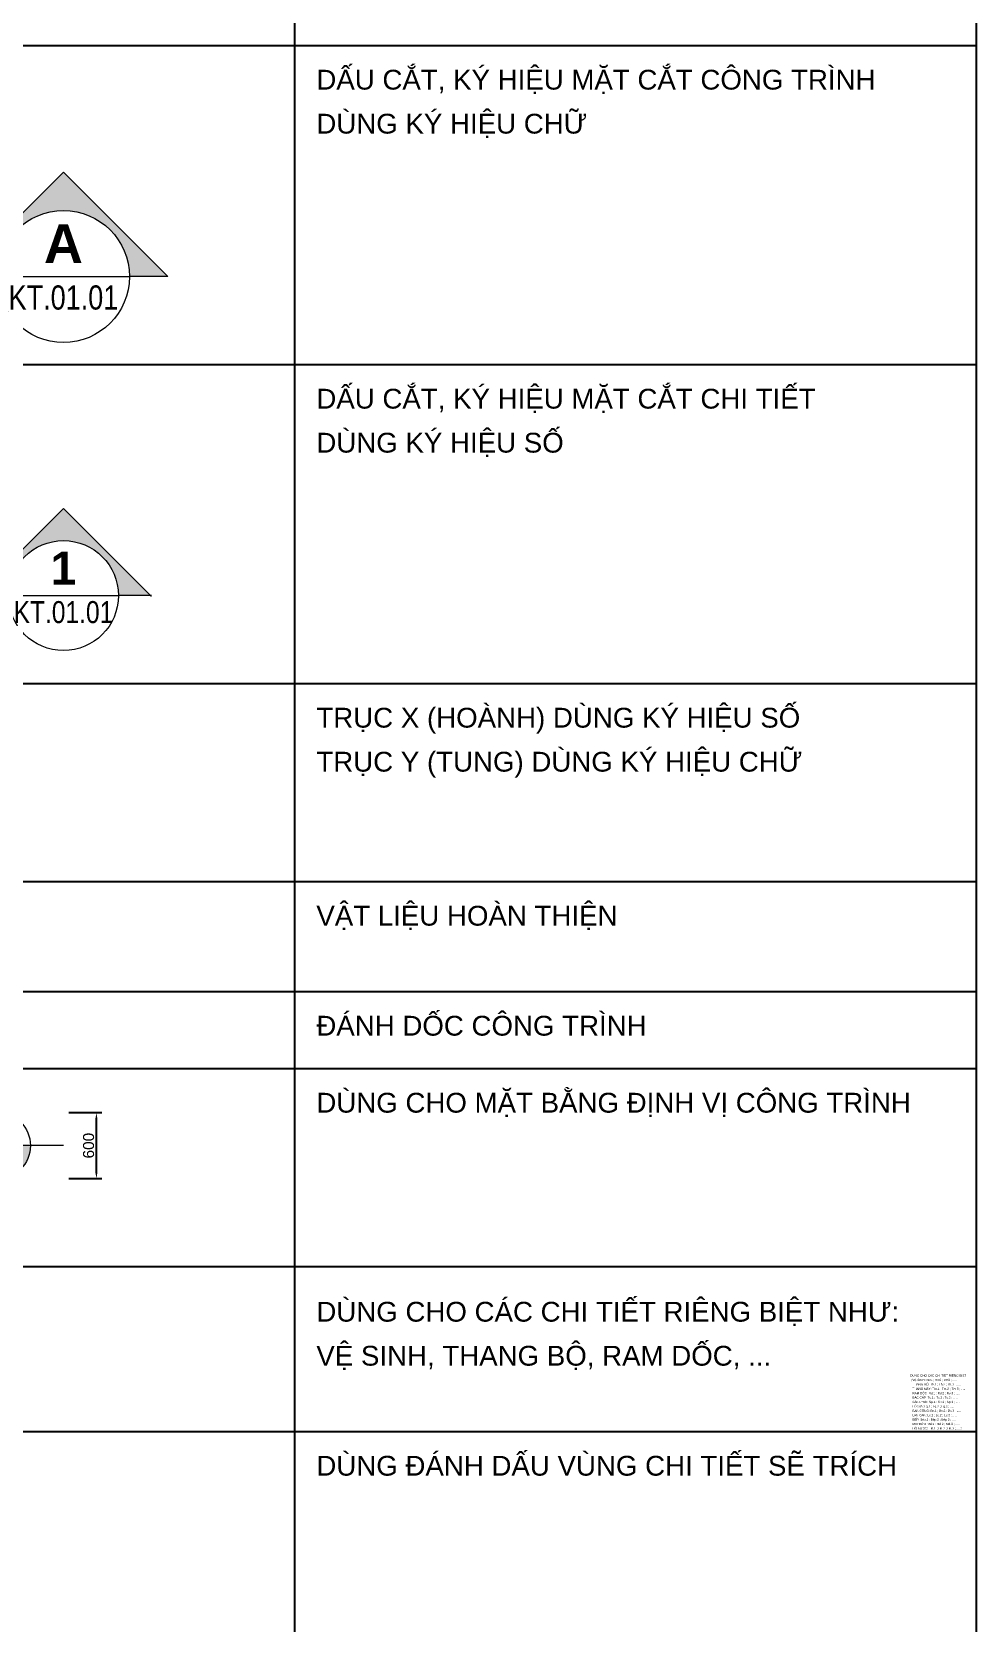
# Model space of a CAD drawing. Header units: millimetres. Extents: x -1682 to 23818, y -2364 to 49187.
# Drawn here: x 15231 to 23818, y 23145 to 37611 of the extents above; entities that cross this region are included whole.
import ezdxf
from ezdxf.enums import TextEntityAlignment as Align
from ezdxf.xclip import XClip

# ---------------------------------------------------------------- set-up
doc = ezdxf.new("R2010")
doc.units = ezdxf.units.MM
doc.header["$XCLIPFRAME"] = 0
doc.linetypes.add('HIDDEN2', pattern=[4.7625, 3.175, -1.5875])
for name, color, linetype, lineweight in [('CHU-1', 7, 'Continuous', 9), ('KI-HIEU', 6, 'Continuous', 13), ('KI-HIEU-1', 151, 'Continuous', 9), ('NET THAY', 2, 'Continuous', 25)]:
    doc.layers.add(name, color=color, linetype=linetype, lineweight=lineweight)
doc.layers.add('Z-NO-PLOT', color=249, linetype='Continuous', plot=False)
doc.styles.add('Arial', font='arial_1.ttf', dxfattribs={"height": 200})
doc.styles.add('Arial - Bold', font='arialbd.ttf')
doc.styles.add('TA1', font='arial_1.ttf')
doc.dimstyles.new('D_100', dxfattribs={"dimtxt": 220, "dimasz": 150, "dimexe": 150, "dimexo": 150, "dimgap": 80, "dimtad": 1, "dimdec": 0, "dimzin": 9, "dimtxsty": 'TA1', "dimblk": 'ARCHTICK', "dimcen": 1, "dimdle": 150, "dimclrd": 256, "dimclre": 256, "dimclrt": 7, "dimadec": 0, "dimazin": 0, "dimtfac": 1, "dimtdec": 0, "dimtix": 1, "dimtmove": 1, "dimatfit": 3, "dimfxl": 1, "dimtolj": 1, "dimtzin": 0, "dimlwd": -1, "dimlwe": -1, "dimarcsym": 0})

# ---------------------------------------------------------------- blocks, each defined once
blk = doc.blocks.new('KH-DV DIEM')
at = {"ltscale": 30, "transparency": 33554636}
h = blk.add_hatch(color=256, dxfattribs=at)
h.dxf.hatch_style = 1
h.paths.add_polyline_path([(0, 300, 0.414214), (-300, 0), (0, 0)])
h.paths.add_polyline_path([(300, 0), (0, 0), (0, -300, 0.414214)])
at = {"ltscale": 30}
for p, q in [((0, 600), (0, -600)), ((600, 0), (-600, 0))]:
    blk.add_line(p, q, dxfattribs=at)
blk.add_circle((0, 0), 300, dxfattribs=at)
blk = doc.blocks.new('*U13')
h = blk.add_hatch(color=256)
h.dxf.hatch_style = 1
h.paths.add_polyline_path([(-950, 0), (-600, 0), (-599, 38), (-595, 75), (-589, 112), (-581, 149), (-571, 185), (-558, 221), (-543, 255), (-526, 289), (-507, 321), (-485, 353), (-462, 382), (-437, 411), (-411, 437), (-382, 462), (-353, 485), (-321, 507), (-289, 526), (-255, 543), (-221, 558), (-185, 571), (-149, 581), (-112, 589), (-75, 595), (-38, 599), (0, 600), (38, 599), (75, 595), (112, 589), (149, 581), (185, 571), (221, 558), (255, 543), (289, 526), (321, 507), (353, 485), (382, 462), (411, 437), (437, 411), (462, 382), (485, 353), (507, 321), (526, 289), (543, 255), (558, 221), (571, 185), (581, 149), (589, 112), (595, 75), (599, 38), (600, 0), (950, 0), (0, 950)])
h = blk.add_hatch(color=256)
h.dxf.hatch_style = 1
h.paths.add_polyline_path([(2479, 0), (2679, 0), (2679, 450)])
for points in [[(-600, 0), (-950, 0), (0, 950), (950, 0), (600, 0)], [(2279, 0), (2679, 0), (2679, 450), (2479, 0)], [(-600, 0), (600, 0)]]:
    blk.add_lwpolyline(points)
blk.add_circle((0, 0), 600)
at = {"layer": 'Defpoints', "linetype": 'HIDDEN2', "ltscale": 200}
blk.add_line((950, 0), (2259, 0), dxfattribs=at)
at = {"color": 7, "style": 'Arial - Bold', "flags": 8}
blk.add_attdef('A', text='', height=350, dxfattribs=at).set_placement((0, 300), align=Align.MIDDLE)
at = {"color": 7, "style": 'Arial', "width": 0.8, "flags": 8}
blk.add_attdef('KT.00.00', text='', height=220, dxfattribs=at).set_placement((0, -300), align=Align.CENTER)
blk = doc.blocks.new('*U14')
h = blk.add_hatch(color=256)
h.dxf.hatch_style = 1
h.paths.add_polyline_path([(-950, 0), (-600, 0), (-599, 38), (-595, 75), (-589, 112), (-581, 149), (-571, 185), (-558, 221), (-543, 255), (-526, 289), (-507, 321), (-485, 353), (-462, 382), (-437, 411), (-411, 437), (-382, 462), (-353, 485), (-321, 507), (-289, 526), (-255, 543), (-221, 558), (-185, 571), (-149, 581), (-112, 589), (-75, 595), (-38, 599), (0, 600), (38, 599), (75, 595), (112, 589), (149, 581), (185, 571), (221, 558), (255, 543), (289, 526), (321, 507), (353, 485), (382, 462), (411, 437), (437, 411), (462, 382), (485, 353), (507, 321), (526, 289), (543, 255), (558, 221), (571, 185), (581, 149), (589, 112), (595, 75), (599, 38), (600, 0), (950, 0), (0, 950)])
h = blk.add_hatch(color=256)
h.dxf.hatch_style = 1
h.paths.add_polyline_path([(2819, 0), (3019, 0), (3019, 450)])
for points in [[(-600, 0), (-950, 0), (0, 950), (950, 0), (600, 0)], [(2619, 0), (3019, 0), (3019, 450), (2819, 0)], [(-600, 0), (600, 0)]]:
    blk.add_lwpolyline(points)
blk.add_circle((0, 0), 600)
at = {"layer": 'Defpoints', "linetype": 'HIDDEN2', "ltscale": 200}
blk.add_line((950, 0), (2599, 0), dxfattribs=at)
at = {"color": 7, "style": 'Arial - Bold', "flags": 8}
blk.add_attdef('A', text='', height=350, dxfattribs=at).set_placement((0, 300), align=Align.MIDDLE)
at = {"color": 7, "style": 'Arial', "width": 0.8, "flags": 8}
blk.add_attdef('KT.00.00', text='', height=220, dxfattribs=at).set_placement((0, -300), align=Align.CENTER)
blk = doc.blocks.new('*D62')
at = {"layer": 'Defpoints', "color": 0, "transparency": 16777216}
for p in [(15518, 27786), (15818, 27786), (15518, 27186)]:
    blk.add_point(p, dxfattribs=at)
at = {"layer": 'Z-NO-PLOT', "transparency": 16777216}
for p, q in [((15568, 27786), (15868, 27786)), ((15818, 27236), (15818, 27736)), ((15568, 27186), (15868, 27186))]:
    blk.add_line(p, q, dxfattribs=at)
for points in [[(15810, 27736), (15826, 27736), (15818, 27786)], [(15810, 27236), (15826, 27236), (15818, 27186)]]:
    blk.add_solid(points, dxfattribs=at)
at = {"layer": 'Z-NO-PLOT', "color": 7, "lineweight": 5, "transparency": 16777216, "insert": (15747, 27486), "char_height": 100, "attachment_point": 5, "rotation": 90, "style": 'TA1'}
blk.add_mtext('\\A1;600', dxfattribs=at)

msp = doc.modelspace()

# ---------------------------------------------------------------- linework, layer by layer
at = {"layer": 'NET THAY'}
for p, q in [((17618.1, 48336.2), (17618.1, -2363.8)), ((-1681.9, 37486.2), (23818.1, 37486.2)), ((3218.1, 34586.2), (23818.1, 34586.2)), ((-1681.9, 31686.2), (23818.1, 31686.2)), ((-1681.9, 29886.2), (23818.1, 29886.2)), ((-1681.9, 28886.2), (23818.1, 28886.2)), ((-1681.9, 28186.2), (23818.1, 28186.2)), ((-1681.9, 26386.2), (23818.1, 26386.2)), ((-1681.9, 24886.2), (23818.1, 24886.2))]:
    msp.add_line(p, q, dxfattribs=at)
msp.add_lwpolyline([(-1681.9, 48336.2), (23818.1, 48336.2), (23818.1, -2363.8), (-1681.9, -2363.8)], close=True, dxfattribs=at)

# ---------------------------------------------------------------- block references
at = {"layer": 'KI-HIEU', "linetype": 'ByBlock'}
msp.add_blockref('KH-DV DIEM', (14918.1, 27486.2), dxfattribs=at)
at = {"layer": 'KI-HIEU-1'}
ref = msp.add_blockref('*U13', (15518.1, 35386.2), dxfattribs=at)
XClip(ref).set_block_clipping_path([(-950, -600), (950, 950)])
ref.add_attrib('KT.00.00', 'KT.01.01', dxfattribs={"layer": '0', "color": 7, "height": 220, "style": 'Arial', "width": 0.8}).set_placement((15518.1, 35086.2), align=Align.CENTER)
ref.add_attrib('A', 'A', dxfattribs={"layer": '0', "color": 7, "height": 350, "style": 'Arial - Bold', "flags": 8}).set_placement((15518.1, 35686.2), align=Align.MIDDLE)
ref = msp.add_blockref('*U14', (15518.1, 32486.2), dxfattribs=dict(at, xscale=0.8333333333333345, yscale=0.8333333333333345, zscale=0.8333333333333345))
XClip(ref).set_block_clipping_path([(-960, -600), (960, 960)])
ref.add_attrib('KT.00.00', 'KT.01.01', dxfattribs={"layer": '0', "color": 7, "height": 200, "style": 'Arial', "width": 0.8}).set_placement((15518.1, 32236.2), align=Align.CENTER)
ref.add_attrib('A', '1', dxfattribs={"layer": '0', "color": 7, "height": 300, "style": 'Arial - Bold', "flags": 8}).set_placement((15518.1, 32736.2), align=Align.MIDDLE)

# ---------------------------------------------------------------- texts
at = {"layer": 'CHU-1', "style": 'Arial'}
for s, p in [('DẤU CẮT, KÝ HIỆU MẶT CẮT CÔNG TRÌNH', (17818.1, 37086.2)), ('DÙNG KÝ HIỆU CHỮ', (17818.1, 36686.2)), ('DẤU CẮT, KÝ HIỆU MẶT CẮT CHI TIẾT', (17818.1, 34186.2)), ('DÙNG KÝ HIỆU SỐ', (17818.1, 33786.2)), ('TRỤC X (HOÀNH) DÙNG KÝ HIỆU SỐ', (17818.1, 31286.2)), ('TRỤC Y (TUNG) DÙNG KÝ HIỆU CHỮ', (17818.1, 30886.2)), ('VẬT LIỆU HOÀN THIỆN', (17818.1, 29486.2)), ('ĐÁNH DỐC CÔNG TRÌNH', (17818.1, 28486.2)), ('DÙNG CHO MẶT BẰNG ĐỊNH VỊ CÔNG TRÌNH', (17818.1, 27786.2)), ('DÙNG CHO CÁC CHI TIẾT RIÊNG BIỆT NHƯ:', (17818.1, 25886.2)), ('VỆ SINH, THANG BỘ, RAM DỐC, ...', (17818.1, 25486.2)), ('DÙNG ĐÁNH DẤU VÙNG CHI TIẾT SẼ TRÍCH', (17818.1, 24486.2))]:
    msp.add_text(s, height=180, dxfattribs=at).set_placement(p)
at = {"layer": 'Defpoints', "style": 'Arial'}
for s, p in [('DÙNG CHO CÁC CHI TIẾT RIÊNG BIỆT', (23218.1, 25386.2)), ('(VỆ SINH: Wc1 ; Wc2 ; Wc3 ; .....', (23228.1, 25346.2)), ('THANG BỘ: Tb.1 ; Tb.2 ; Tb.3 ; .....', (23238.1, 25306.2)), ('THANG MÁY: Tm.1 ; Tm.2 ; Tm.3 ; .....', (23238.1, 25266.2)), ('SÂN PHƠI: Sp.1 ; Sp.2 ; Sp.3 ; .....', (23238.1, 25146.2)), ('RAM DỐC: Rd.1 ; Rd.2 ; Rd.3 ; .....', (23238.1, 25226.2)), ('BẬC CẤP: Tc.1 ; Tc.2 ; Tc.3 ; .....', (23238.1, 25186.2)), ('LÔ GIA: Lg.1 ; Lg.2 ; Lg.3 ; .....', (23238.1, 25106.2)), ('BAN CÔNG: Bc.1 ; Bc.2 ; Bc.3 ; .....', (23238.1, 25066.2)), ('LAN CAN: Lc.1 ; Lc.2 ; Lc.3 ; .....', (23238.1, 25026.2)), ('BẾP: Bếp.1 ; Bếp.2 ; Bếp.3 ; .....', (23238.1, 24986.2)), ('MÁI ĐÓN: Md.1 ; Md.2 ; Md.3 ; .....', (23238.1, 24946.2)), ('HỒ NƯỚC: Hn.1 ; Hn.2 ; Hn.3 ; .....)', (23238.1, 24906.2))]:
    msp.add_text(s, height=20, dxfattribs=at).set_placement(p)

# ---------------------------------------------------------------- dimensions: what is measured, and where the dimension line sits
at = {"layer": 'Z-NO-PLOT', "lineweight": 5}
dim = msp.add_linear_dim(base=(15818.1, 27786.2), p1=(15518.1, 27186.2), p2=(15518.1, 27786.2), angle=90, dimstyle='D_100', override={"dimtxt": 100, "dimasz": 50, "dimexe": 50, "dimexo": 50, "dimgap": 20, "dimsah": 1, "dimdle": 50}, dxfattribs=at)
dim.commit()
dim.dimension.update_dxf_attribs({"geometry": '*D62', "text_midpoint": (15747, 27486.2)})

doc.saveas('drawing.dxf')
